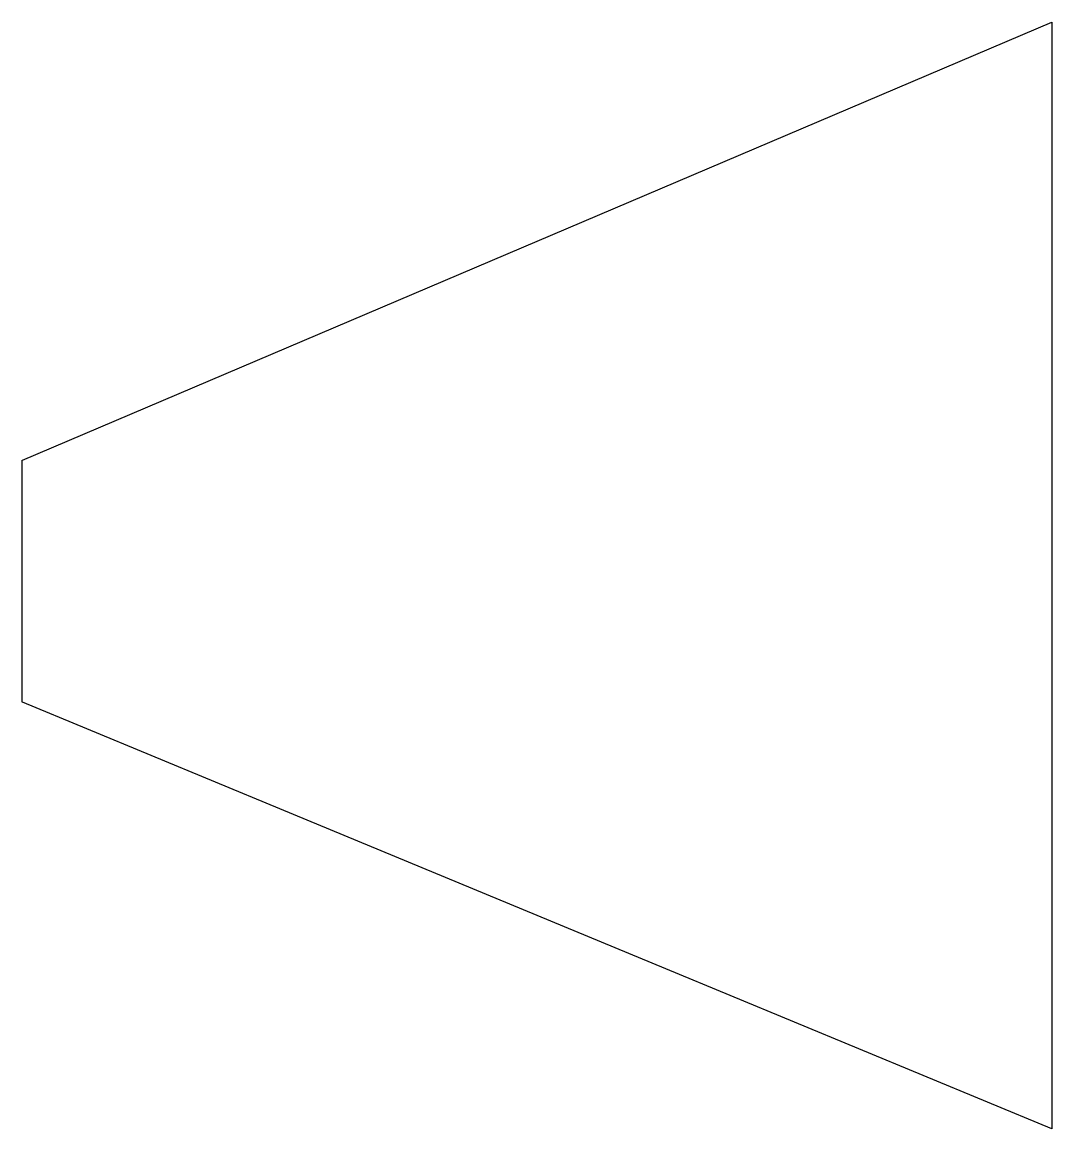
# Model space of a CAD drawing. Header units: millimetres. Extents: x 21 to 242, y -118 to 120.
import ezdxf

# ---------------------------------------------------------------- set-up
doc = ezdxf.new("R2010")
doc.units = ezdxf.units.MM
doc.layers.get('0').update_dxf_attribs({"linetype": 'CONTINUOUS'})

msp = doc.modelspace()

# ---------------------------------------------------------------- linework, layer by layer
msp.add_lwpolyline([(242.28, 120.42), (242.28, -117.94), (20.57, -26.07), (20.52, -26.07), (20.52, 26.07), (20.58, 26.07)], close=True)

doc.saveas('drawing.dxf')
